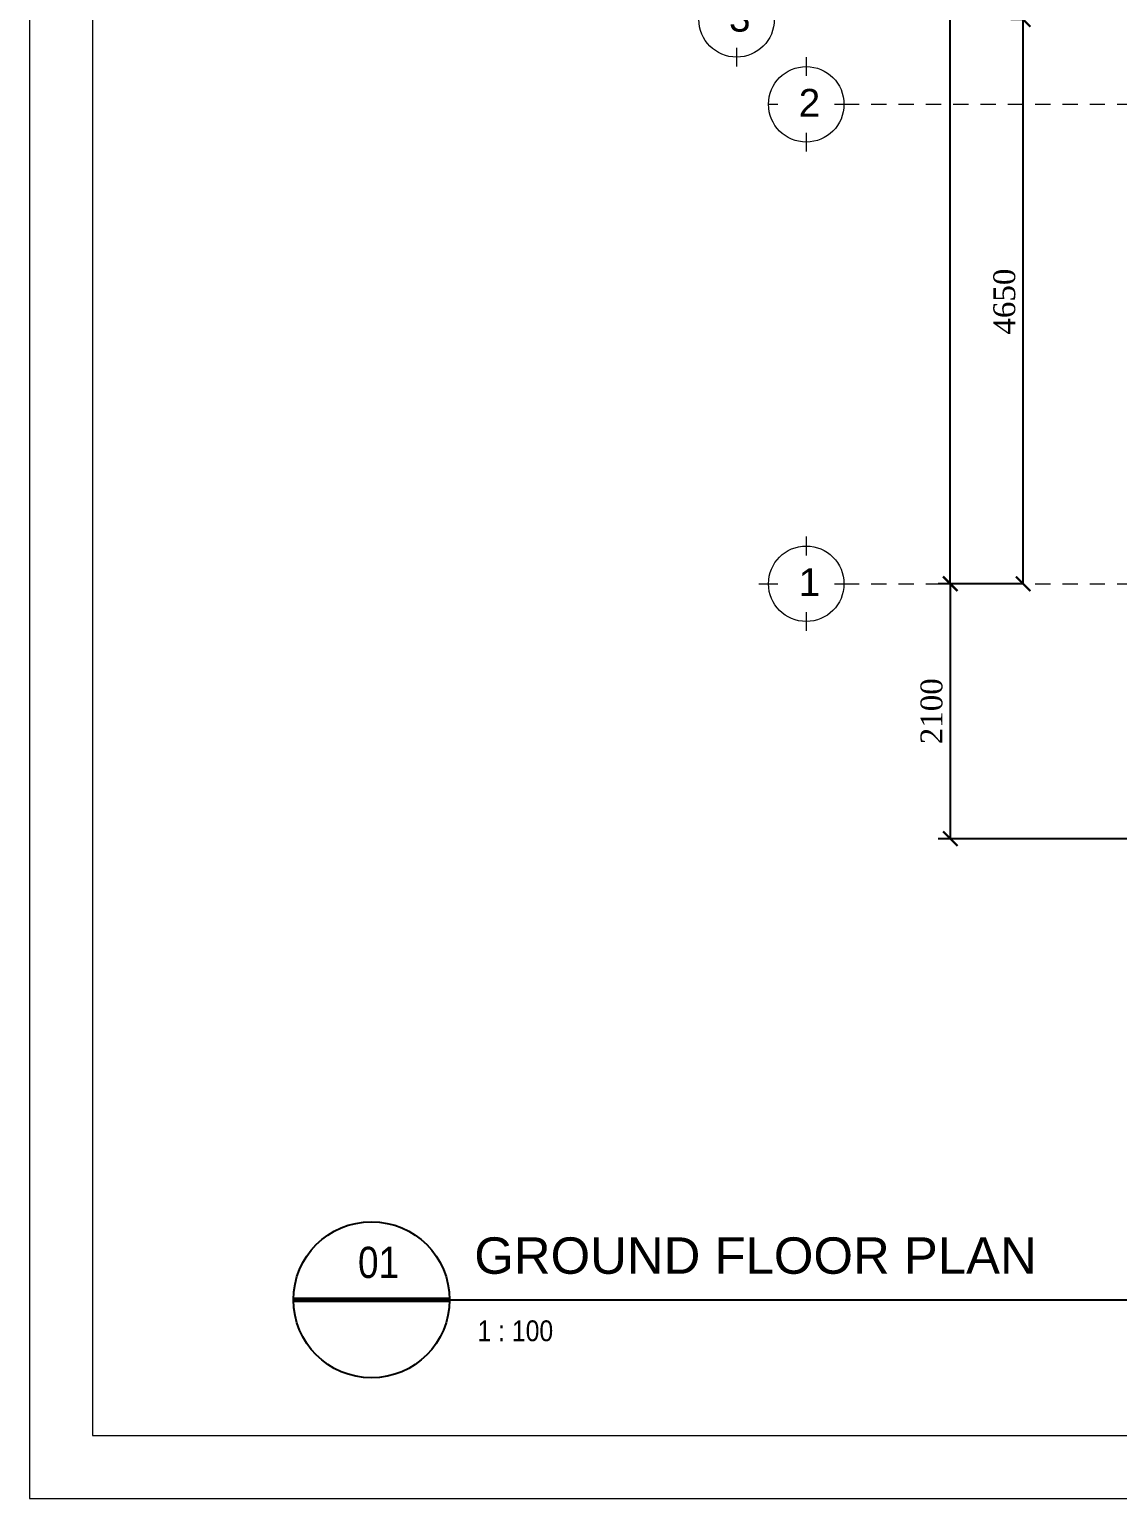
# Model space of a CAD drawing. Header units: millimetres. Extents: x -9564 to 494436, y -140371 to 4257.
# Drawn here: x -28.91 to -19.95, y 101.31 to 113.41 of the extents above; entities that cross this region are included whole.
import ezdxf
from ezdxf.enums import TextEntityAlignment as Align

# ---------------------------------------------------------------- set-up
doc = ezdxf.new("R2010")
doc.units = ezdxf.units.MM
doc.header["$MEASUREMENT"] = 0
doc.linetypes.add('DASHED2', pattern=[0.375, 0.25, -0.125])
doc.linetypes.add('HIDDEN2', pattern=[0.1875, 0.125, -0.0625])
doc.layers.get('DEFPOINTS').update_dxf_attribs({"lineweight": 18})
for name, color, linetype, lineweight in [('09-Arsiran', 8, 'Continuous', 5), ('AS', 8, 'HIDDEN2', 5), ('DIM', 1, 'Continuous', 5), ('LEGEND', 1, 'DASHED2', 50), ('XR-KOP A3_MOZART$0$A-TXTKOP', 3, 'Continuous', 5), ('XR-KOP A3_MOZART$0$KOP-A1$0$A-GRSKOP', 1, 'Continuous', 5)]:
    doc.layers.add(name, color=color, linetype=linetype, lineweight=lineweight)
doc.layers.add('NOT', color=1, linetype='Continuous')
doc.styles.add('HAND', font='ROMAND.SHX', dxfattribs={"width": 0.8, "height": 250})
doc.styles.add('NOTEXT1', font='arial.ttf')
doc.styles.add('NOTEXT2', font='arial.ttf')
doc.styles.add('NOTEXT4', font='arial.ttf')
doc.styles.get("Standard").update_dxf_attribs({"font": 'arial.ttf'})
doc.styles.add('style2', font='times.ttf', dxfattribs={"height": 0.18})
doc.styles.add('XR-KOP A3_MOZART$0$ROMAND', font='romand.shx', dxfattribs={"height": 2, "bigfont": 'bigfont.shx'})
doc.dimstyles.new('ISO-25', dxfattribs={"dimtxt": 0.18, "dimasz": 0.12, "dimexe": 0.1, "dimexo": 0.1, "dimgap": 0.0625, "dimtad": 1, "dimtoh": 1, "dimdec": 0, "dimlfac": 1000, "dimtxsty": 'style2', "dimblk": 'ARCHTICK', "dimcen": 0.15, "dimclrd": 1, "dimclre": 1, "dimclrt": 4, "dimadec": 0, "dimazin": 0, "dimtfac": 1, "dimtdec": 0, "dimtmove": 0, "dimatfit": 3, "dimldrblk": 'OBLIQUE', "dimfxl": 1, "dimarcsym": 0})

# ---------------------------------------------------------------- blocks, each defined once
blk = doc.blocks.new('hsdh')
at = {"layer": 'XR-KOP A3_MOZART$0$KOP-A1$0$A-GRSKOP', "color": 0, "linetype": 'Continuous', "lineweight": 5}
blk.add_lwpolyline([(145480, 82601), (107945, 82601), (107945, 56197), (145480, 56197)], close=True, dxfattribs=at)
at = {"layer": 'XR-KOP A3_MOZART$0$KOP-A1$0$A-GRSKOP', "color": 5, "linetype": 'Continuous', "lineweight": 5}
blk.add_lwpolyline([(145017, 82138), (108409, 82138), (108409, 56660), (145017, 56660)], close=True, dxfattribs=at)
blk = doc.blocks.new('NOT-28-ADI')
at = {"const_width": 50}
blk.add_lwpolyline([(-750, 0), (750, 0)], dxfattribs=at)
blk.add_circle((0, 0), 750)
at = {"layer": 'NOT'}
blk.add_line((750, 0), (12100, 0), dxfattribs=at)
at = {"color": 5, "style": 'NOTEXT4'}
for tag, p in [('JDL1', (988, 765)), ('JDL2', (988, 250))]:
    blk.add_attdef(tag, p, '', height=350, dxfattribs=at)
at = {"color": 5, "style": 'NOTEXT4', "width": 0.85}
blk.add_attdef('NO', text='', height=300, dxfattribs=at).set_placement((68, 360), align=Align.MIDDLE_CENTER)
at = {"style": 'NOTEXT1', "width": 0.85}
blk.add_attdef('REF.', text='', height=200, dxfattribs=at).set_placement((0, -190), align=Align.TOP_CENTER)
blk.add_attdef('SCALE', (1020, -398), '', height=200, dxfattribs=at)
blk.add_attdef('ROOM', text='', height=200, dxfattribs=at).set_placement((3715, -388), align=Align.RIGHT)
blk = doc.blocks.new('_ArchTick')
at = {"color": 0, "linetype": 'ByBlock', "const_width": 0.15}
blk.add_lwpolyline([(-0.5, -0.5), (0.5, 0.5)], dxfattribs=at)
blk = doc.blocks.new('*D657')
at = {"layer": 'DEFPOINTS', "color": 0, "transparency": 16777216}
for p in [(202.424, 155.722), (202.524, 155.722), (202.503, 151.072)]:
    blk.add_point(p, dxfattribs=at)
at = {"layer": 'DIM', "color": 1, "lineweight": -2, "transparency": 16777216}
for p, q in [((202.424, 155.722), (202.324, 155.722)), ((202.424, 151.072), (202.424, 155.722)), ((202.403, 151.072), (202.324, 151.072))]:
    blk.add_line(p, q, dxfattribs=at)
at = {"layer": 'DIM', "color": 1, "lineweight": -2, "transparency": 16777216, "xscale": 0.12, "yscale": 0.12, "zscale": 0.12}
for p, rotation in [((202.424, 155.722), 90), ((202.424, 151.072), 270)]:
    blk.add_blockref('_ArchTick', p, dxfattribs=dict(at, rotation=rotation))
at = {"layer": 'DIM', "color": 4, "transparency": 16777216, "insert": (202.27, 153.397), "char_height": 0.18, "attachment_point": 5, "rotation": 90, "style": 'style2'}
blk.add_mtext('4650', dxfattribs=at)
blk = doc.blocks.new('_Oblique')
at = {"color": 0, "linetype": 'ByBlock', "lineweight": -2}
blk.add_line((-0.5, -0.5), (0.5, 0.5), dxfattribs=at)
blk = doc.blocks.new('*D663')
at = {"layer": 'DEFPOINTS', "color": 0, "transparency": 16777216}
for p in [(201.824, 168.872), (202.424, 168.872), (202.424, 151.072)]:
    blk.add_point(p, dxfattribs=at)
at = {"layer": 'DIM', "color": 1, "lineweight": -2, "transparency": 16777216}
for p, q in [((202.324, 168.872), (201.724, 168.872)), ((201.824, 151.072), (201.824, 168.872)), ((202.324, 151.072), (201.724, 151.072))]:
    blk.add_line(p, q, dxfattribs=at)
at = {"layer": 'DIM', "color": 1, "lineweight": -2, "transparency": 16777216, "xscale": 0.12, "yscale": 0.12, "zscale": 0.12}
for p, rotation in [((201.824, 168.872), 90), ((201.824, 151.072), 270)]:
    blk.add_blockref('_ArchTick', p, dxfattribs=dict(at, rotation=rotation))
at = {"layer": 'DIM', "color": 4, "transparency": 16777216, "insert": (201.669, 159.972), "char_height": 0.18, "attachment_point": 5, "rotation": 90, "style": 'style2'}
blk.add_mtext('17800', dxfattribs=at)
blk = doc.blocks.new('*D675')
at = {"layer": 'DEFPOINTS', "color": 0, "transparency": 16777216}
for p in [(202.424, 151.072), (201.824, 148.972), (204.739, 148.972)]:
    blk.add_point(p, dxfattribs=at)
at = {"layer": 'DIM', "color": 1, "lineweight": -2, "transparency": 16777216}
for p, q in [((202.324, 151.072), (201.724, 151.072)), ((201.824, 151.072), (201.824, 148.972)), ((204.639, 148.972), (201.724, 148.972))]:
    blk.add_line(p, q, dxfattribs=at)
at = {"layer": 'DIM', "color": 1, "lineweight": -2, "transparency": 16777216, "xscale": 0.12, "yscale": 0.12, "zscale": 0.12}
for p, rotation in [((201.824, 151.072), 90), ((201.824, 148.972), 270)]:
    blk.add_blockref('_ArchTick', p, dxfattribs=dict(at, rotation=rotation))
at = {"layer": 'DIM', "color": 4, "transparency": 16777216, "insert": (201.67, 150.022), "char_height": 0.18, "attachment_point": 5, "rotation": 90, "style": 'style2'}
blk.add_mtext('2100', dxfattribs=at)
blk = doc.blocks.new('as1')
at = {"layer": '09-Arsiran'}
for p, q in [((136.128, 155.244), (136.128, 155.089)), ((136.702, 155.167), (136.702, 155.012)), ((136.39, 154.778), (136.468, 154.778)), ((136.935, 154.778), (137.091, 154.778)), ((136.702, 154.544), (136.702, 154.389)), ((136.702, 151.217), (136.702, 151.062)), ((136.312, 150.828), (136.468, 150.828)), ((136.935, 150.828), (137.091, 150.828)), ((136.702, 150.594), (136.702, 150.439))]:
    blk.add_line(p, q, dxfattribs=at)
for centre in [(136.128, 155.478), (136.702, 154.778), (136.702, 150.828)]:
    blk.add_circle(centre, 0.311, dxfattribs=at)
at = {"layer": 'AS'}
for p, q in [((137.013, 154.778), (158.579, 154.778)), ((137.013, 150.828), (158.579, 150.828))]:
    blk.add_line(p, q, dxfattribs=at)
at = {"layer": '09-Arsiran', "color": 2, "char_height": 0.228, "attachment_point": 1}
for s, insert in [('3', (136.066, 155.605)), ('2', (136.64, 154.905)), ('1', (136.64, 150.955))]:
    blk.add_mtext_dynamic_manual_height_columns(s, width=0.05426, gutter_width=1.14, heights=[0], dxfattribs=dict(at, insert=insert))
blk = doc.blocks.new('eshes')
at = {"layer": 'DIM'}
for base, p1, p2, picture, middle in [((201.8237, 168.8724), (202.4237, 151.0724), (202.4237, 168.8724), '*D663', (201.6694, 159.9724)), ((202.4237, 155.7224), (202.5034, 151.0724), (202.5237, 155.7224), '*D657', (202.2697, 153.3974)), ((201.8237, 148.9724), (202.4237, 151.0724), (204.7387, 148.9724), '*D675', (201.6697, 150.0224))]:
    dim = blk.add_linear_dim(base=base, p1=p1, p2=p2, angle=90, dimstyle='ISO-25', dxfattribs=at)
    dim.commit()
    dim.dimension.update_dxf_attribs({"geometry": picture, "text_midpoint": middle})
blk = doc.blocks.new('A$C2a879c63')
at = {"layer": 'AS'}
blk.add_line((28.2812, 5.4373), (8.1858, 5.4373), dxfattribs=at)
for name, p in [('eshes', (-194.2379, -143.5351)), ('as1', (-130.3025, -143.2907))]:
    blk.add_blockref(name, p)
at = {"layer": 'LEGEND', "xscale": 0.00111896417510141, "yscale": 0.00111896417510141, "zscale": 0.00111896417510141}
blk.add_blockref('hsdh', (-120.787, -62.8819), dxfattribs=at)
at = {"layer": 'NOT'}
ref = blk.add_blockref('NOT-28-ADI', (2.8183, 1.6381), dxfattribs=dict(at, xscale=0.0008571428572759032, yscale=0.0008571428572759032, zscale=0.0008571428572759032))
ref.add_attrib('NO', '01', dxfattribs={"layer": '0', "color": 5, "height": 0.25714, "style": 'NOTEXT2', "width": 0.85}).set_placement((2.8766, 1.9464), align=Align.MIDDLE_CENTER)
ref.add_attrib('JDL2', 'GROUND FLOOR PLAN', (3.6649, 1.8524), dxfattribs={"layer": '0', "color": 5, "height": 0.3, "style": 'NOTEXT2'})
ref.add_attrib('SCALE', '1 : 100', (3.6922, 1.297), dxfattribs={"layer": '0', "height": 0.17143, "style": 'NOTEXT1', "width": 0.85})
at = {"color": 4, "style": 'HAND'}
for tag, height, rotation, p in [('DRY.WASHER', 0.054, 0, (11.9366, 24.9122)), ('PATIO', 0.135, 0, (20.9666, 21.5696)), ('GENSET', 0.135, 0, (18.2157, 17.1045)), ('PLANTERBOX', 0.135, 90, (22.169, 13.2959)), ('PLANTERBOX', 0.135, 0, (18.5224, 11.5633)), ('PATIO', 0.135, 0, (400.0395, 10.821)), ('CARPORT', 0.135, 0, (12.157, 9.7744)), ('CARPORT', 0.135, 0, (20.6202, 9.7744))]:
    blk.add_attdef(tag, text='', height=height, rotation=rotation, dxfattribs=at).set_placement(p, align=Align.MIDDLE)
at = {"layer": 'XR-KOP A3_MOZART$0$A-TXTKOP', "style": 'XR-KOP A3_MOZART$0$ROMAND'}
for tag, p in [('1:200', (37.0468, 3.1879)), ('1:100', (79.0468, 3.1879)), ('1:100', (121.0468, 3.1879)), ('1:100', (163.0468, 3.1879)), ('1:100', (205.0468, 3.1879)), ('1:100', (247.0468, 3.1879)), ('1:100', (289.0468, 3.1879)), ('1:100', (331.0468, 3.1879)), ('1:100', (373.0468, 3.1879)), ('1:100', (415.0468, 3.1879)), ('1:100', (457.0468, 3.1879)), ('1:100', (499.0468, 3.1879))]:
    blk.add_attdef(tag, text='', height=0.1296, dxfattribs=at).set_placement(p, align=Align.MIDDLE)

msp = doc.modelspace()

# ---------------------------------------------------------------- block references
msp.add_blockref('A$C2a879c63', (-28.9148, 101.3058))

doc.saveas('drawing.dxf')
